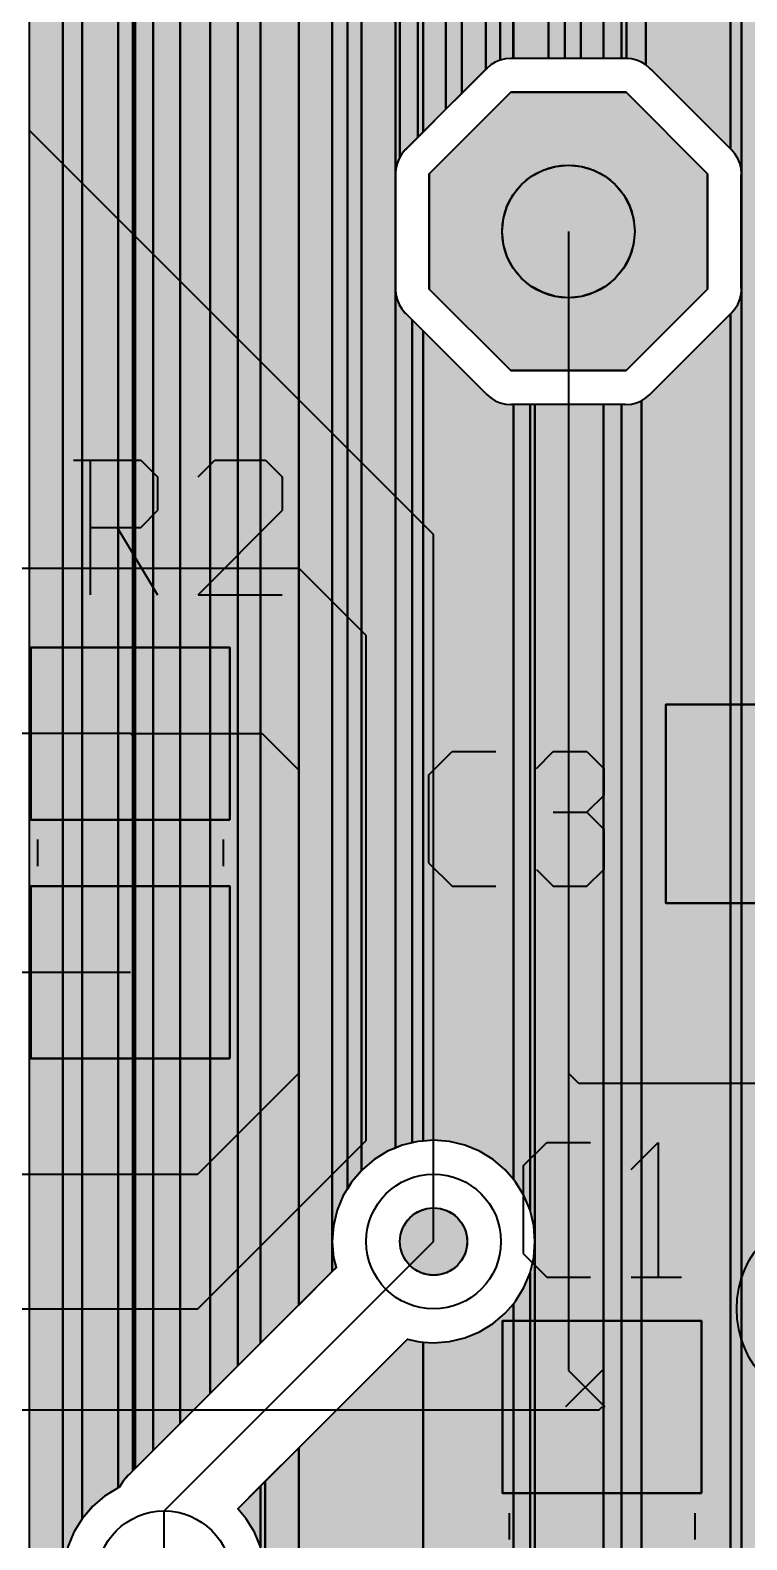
# Model space of a CAD drawing. Header units: millimetres. Extents: x 1.4 to 58.4, y 2.1 to 36.1.
# Drawn here: x 12.97 to 18.37, y 10.01 to 21.4 of the extents above; entities that cross this region are included whole.
import ezdxf

# ---------------------------------------------------------------- set-up
doc = ezdxf.new("R2010")
doc.units = ezdxf.units.MM
for name, color, linetype in [('bottom_copper', 7, 'Continuous'), ('drill_plated', 7, 'Continuous'), ('top_copper', 7, 'Continuous'), ('top_silk', 7, 'Continuous')]:
    doc.layers.add(name, color=color, linetype=linetype)

# ---------------------------------------------------------------- blocks, each defined once
blk = doc.blocks.new('Block17461')
at = {"layer": 'bottom_copper', "lineweight": 40}
for points in [[(0.185, 18.147), (0.151, 18.168), (0.114, 18.183), (0.075, 18.193), (0.039, 18.195), (0.039, 32.385), (0.185, 32.385), (0.185, 18.147)], [(0.823, 17.513), (0.222, 18.114), (0.215, 18.121), (0.185, 18.147), (0.185, 32.385), (0.823, 32.385), (0.823, 17.513)], [(0.905, 17.326), (0.902, 17.366), (0.893, 17.405), (0.877, 17.442), (0.856, 17.476), (0.83, 17.506), (0.823, 17.513), (0.823, 32.385), (0.905, 32.385), (0.905, 17.326)], [(1.884, 0), (0.905, 0), (0.905, 32.385), (1.884, 32.385), (1.884, 0)], [(0.039, 18.195), (0.035, 18.196), (0.025, 18.195), (0, 18.195), (0, 28.413), (0.031, 28.544), (0.039, 28.678), (0.039, 18.195)], [(0, 18.195), (-0.135, 18.195), (-0.135, 28.178), (-0.126, 28.169), (-0.122, 28.174), (-0.051, 28.289), (0, 28.413), (0, 18.195)], [(0.905, 16.456), (0.904, 16.466), (0.904, 17.316), (0.905, 17.326), (0.905, 16.456)], [(0.905, 0), (0.823, 0), (0.823, 16.269), (0.83, 16.276), (0.856, 16.306), (0.877, 16.34), (0.893, 16.377), (0.902, 16.416), (0.905, 16.456), (0.905, 0)], [(0.823, 0), (0.151, 0), (0.151, 15.614), (0.185, 15.635), (0.215, 15.661), (0.222, 15.668), (0.823, 16.269), (0.823, 0)], [(0.151, 0), (0, 0), (0, 15.587), (0.025, 15.587), (0.035, 15.586), (0.075, 15.589), (0.114, 15.599), (0.151, 15.614), (0.151, 0)], [(0, 0), (-0.135, 0), (-0.135, 15.587), (0, 15.587), (0, 0)]]:
    blk.add_hatch(color=7, dxfattribs=at).paths.add_polyline_path(points, flags=0)
at = {"layer": 'bottom_copper', "color": 7, "lineweight": 40}
for points in [[(0.185, 18.147), (0.151, 18.168), (0.114, 18.183), (0.075, 18.193), (0.039, 18.195), (0.039, 32.385), (0.185, 32.385), (0.185, 18.147)], [(0.823, 17.513), (0.222, 18.114), (0.215, 18.121), (0.185, 18.147), (0.185, 32.385), (0.823, 32.385), (0.823, 17.513)], [(0.905, 17.326), (0.902, 17.366), (0.893, 17.405), (0.877, 17.442), (0.856, 17.476), (0.83, 17.506), (0.823, 17.513), (0.823, 32.385), (0.905, 32.385), (0.905, 17.326)], [(1.884, 0), (0.905, 0), (0.905, 32.385), (1.884, 32.385), (1.884, 0)], [(0.039, 18.195), (0.035, 18.196), (0.025, 18.195), (0, 18.195), (0, 28.413), (0.031, 28.544), (0.039, 28.678), (0.039, 18.195)], [(0, 18.195), (-0.135, 18.195), (-0.135, 28.178), (-0.126, 28.169), (-0.122, 28.174), (-0.051, 28.289), (0, 28.413), (0, 18.195)], [(0.905, 16.456), (0.904, 16.466), (0.904, 17.316), (0.905, 17.326), (0.905, 16.456)], [(0.905, 0), (0.823, 0), (0.823, 16.269), (0.83, 16.276), (0.856, 16.306), (0.877, 16.34), (0.893, 16.377), (0.902, 16.416), (0.905, 16.456), (0.905, 0)], [(0.823, 0), (0.151, 0), (0.151, 15.614), (0.185, 15.635), (0.215, 15.661), (0.222, 15.668), (0.823, 16.269), (0.823, 0)], [(0.151, 0), (0, 0), (0, 15.587), (0.025, 15.587), (0.035, 15.586), (0.075, 15.589), (0.114, 15.599), (0.151, 15.614), (0.151, 0)], [(0, 0), (-0.135, 0), (-0.135, 15.587), (0, 15.587), (0, 0)]]:
    blk.add_lwpolyline(points, close=True, dxfattribs=at)
blk = doc.blocks.new('Block17714')
at = {"layer": 'bottom_copper', "lineweight": 40}
for points in [[(0, 9.5072), (-0.0459, 9.618), (-0.1085, 9.7203), (-0.1252, 9.7398), (-0.1252, 15.587), (0, 15.587), (0, 9.5072)], [(0.0351, 9.271), (0.028, 9.3906), (0, 9.5072), (0, 15.587), (0.0351, 15.587), (0.0351, 9.271)], [(0.5536, 0), (0.0351, 0), (0.0351, 15.587), (0.5536, 15.587), (0.5536, 0)], [(0.0351, 0), (0, 0), (0, 9.0348), (0.028, 9.1514), (0.0351, 9.271), (0.0351, 0)], [(0, 0), (-0.1252, 0), (-0.1252, 8.8022), (-0.1085, 8.8217), (-0.0459, 8.924), (0, 9.0348), (0, 0)]]:
    blk.add_hatch(color=7, dxfattribs=at).paths.add_polyline_path(points, flags=0)
at = {"layer": 'bottom_copper', "color": 7, "lineweight": 40}
for points in [[(0, 9.5072), (-0.0459, 9.618), (-0.1085, 9.7203), (-0.1252, 9.7398), (-0.1252, 15.587), (0, 15.587), (0, 9.5072)], [(0.0351, 9.271), (0.028, 9.3906), (0, 9.5072), (0, 15.587), (0.0351, 15.587), (0.0351, 9.271)], [(0.5536, 0), (0.0351, 0), (0.0351, 15.587), (0.5536, 15.587), (0.5536, 0)], [(0.0351, 0), (0, 0), (0, 9.0348), (0.028, 9.1514), (0.0351, 9.271), (0.0351, 0)], [(0, 0), (-0.1252, 0), (-0.1252, 8.8022), (-0.1085, 8.8217), (-0.0459, 8.924), (0, 9.0348), (0, 0)]]:
    blk.add_lwpolyline(points, close=True, dxfattribs=at)
blk = doc.blocks.new('Block17912')
at = {"layer": 'bottom_copper', "lineweight": 40}
for points in [[(0.414, 0), (0.244, 0), (0.244, 10.154), (0.414, 9.983), (0.414, 0)], [(0.244, 0), (0.124, 0), (0.124, 9.72), (0.239, 9.79), (0.244, 9.794), (0.244, 0)], [(0.124, 0), (0, 0), (0, 9.668), (0.124, 9.72), (0.124, 0)], [(0, 0), (-0.265, 0), (-0.265, 9.627), (-0.131, 9.637), (0, 9.668), (0, 0)]]:
    blk.add_hatch(color=7, dxfattribs=at).paths.add_polyline_path(points, flags=0)
at = {"layer": 'bottom_copper', "color": 7, "lineweight": 40}
for points in [[(0.414, 0), (0.244, 0), (0.244, 10.154), (0.414, 9.983), (0.414, 0)], [(0.244, 0), (0.124, 0), (0.124, 9.72), (0.239, 9.79), (0.244, 9.794), (0.244, 0)], [(0.124, 0), (0, 0), (0, 9.668), (0.124, 9.72), (0.124, 0)], [(0, 0), (-0.265, 0), (-0.265, 9.627), (-0.131, 9.637), (0, 9.668), (0, 0)]]:
    blk.add_lwpolyline(points, close=True, dxfattribs=at)
blk = doc.blocks.new('Block18359')
at = {"layer": 'bottom_copper', "lineweight": 40}
for points in [[(0, 0), (-0.172, -0.172), (-0.172, 10.365), (0, 10.536), (0, 0)], [(0.12, 0.12), (0, 0), (0, 10.177), (0.005, 10.173), (0.12, 10.102), (0.12, 0.12)], [(0.301, 0.301), (0.12, 0.12), (0.12, 10.102), (0.244, 10.051), (0.301, 10.037), (0.301, 0.301)], [(0.409, 0.371), (0.372, 0.356), (0.338, 0.335), (0.308, 0.309), (0.301, 0.301), (0.301, 10.037), (0.374, 10.02), (0.409, 10.017), (0.409, 0.371)], [(0.508, 0.383), (0.498, 0.383), (0.488, 0.383), (0.448, 0.38), (0.409, 0.371), (0.409, 10.017), (0.508, 10.009), (0.508, 0.383)]]:
    blk.add_hatch(color=7, dxfattribs=at).paths.add_polyline_path(points, flags=0)
at = {"layer": 'bottom_copper', "color": 7, "lineweight": 40}
for points in [[(0, 0), (-0.172, -0.172), (-0.172, 10.365), (0, 10.536), (0, 0)], [(0.12, 0.12), (0, 0), (0, 10.177), (0.005, 10.173), (0.12, 10.102), (0.12, 0.12)], [(0.301, 0.301), (0.12, 0.12), (0.12, 10.102), (0.244, 10.051), (0.301, 10.037), (0.301, 0.301)], [(0.409, 0.371), (0.372, 0.356), (0.338, 0.335), (0.308, 0.309), (0.301, 0.301), (0.301, 10.037), (0.374, 10.02), (0.409, 10.017), (0.409, 0.371)], [(0.508, 0.383), (0.498, 0.383), (0.488, 0.383), (0.448, 0.38), (0.409, 0.371), (0.409, 10.017), (0.508, 10.009), (0.508, 0.383)]]:
    blk.add_lwpolyline(points, close=True, dxfattribs=at)
blk = doc.blocks.new('Block18791')
at = {"layer": 'bottom_copper', "lineweight": 40}
for points in [[(0.476, 0.931), (0.417, 0.907), (0.315, 0.844), (0.224, 0.766), (0.219, 0.76), (0.219, 23.34), (0.476, 23.34), (0.476, 0.931)], [(0.51, 8.407), (0.503, 8.396), (0.488, 8.359), (0.479, 8.32), (0.476, 8.28), (0.476, 23.34), (0.51, 23.34), (0.51, 8.407)], [(0.645, 8.554), (0.558, 8.467), (0.55, 8.461), (0.524, 8.43), (0.51, 8.407), (0.51, 19.632), (0.521, 19.498), (0.552, 19.368), (0.603, 19.244), (0.645, 19.176), (0.645, 8.554)], [(0.686, 8.595), (0.645, 8.554), (0.645, 19.176), (0.674, 19.129), (0.678, 19.124), (0.686, 19.132), (0.686, 8.595)], [(0.219, 0.76), (0.146, 0.675), (0.114, 0.622), (0.114, 18.827), (0.144, 18.853), (0.17, 18.883), (0.191, 18.917), (0.206, 18.954), (0.216, 18.993), (0.219, 19.033), (0.219, 0.76)], [(0.114, 0.622), (0.083, 0.573), (0.037, 0.462), (0.01, 0.345), (0, 0.226), (0, 18.781), (0.004, 18.781), (0.043, 18.79), (0.08, 18.806), (0.114, 18.827), (0.114, 0.622)], [(0, 0), (-0.253, -0.253), (-0.253, 18.779), (-0.046, 18.779), (-0.036, 18.778), (0, 18.781), (0, 0)], [(0.476, 7.421), (0.476, 7.411), (0.476, 8.28), (0.476, 8.271), (0.476, 7.421)], [(0.603, 0.971), (0.528, 0.953), (0.476, 0.931), (0.476, 7.411), (0.479, 7.371), (0.488, 7.332), (0.503, 7.295), (0.524, 7.261), (0.55, 7.23), (0.558, 7.224), (0.603, 7.178), (0.603, 0.971)], [(0.686, 0.984), (0.645, 0.98), (0.603, 0.971), (0.603, 7.178), (0.686, 7.096), (0.686, 0.984)], [(0, 0), (0, 0.226), (0.01, 0.106), (0.028, 0.028), (0, 0)]]:
    blk.add_hatch(color=7, dxfattribs=at).paths.add_polyline_path(points, flags=0)
at = {"layer": 'bottom_copper', "color": 7, "lineweight": 40}
for points in [[(0.476, 0.931), (0.417, 0.907), (0.315, 0.844), (0.224, 0.766), (0.219, 0.76), (0.219, 23.34), (0.476, 23.34), (0.476, 0.931)], [(0.51, 8.407), (0.503, 8.396), (0.488, 8.359), (0.479, 8.32), (0.476, 8.28), (0.476, 23.34), (0.51, 23.34), (0.51, 8.407)], [(0.645, 8.554), (0.558, 8.467), (0.55, 8.461), (0.524, 8.43), (0.51, 8.407), (0.51, 19.632), (0.521, 19.498), (0.552, 19.368), (0.603, 19.244), (0.645, 19.176), (0.645, 8.554)], [(0.686, 8.595), (0.645, 8.554), (0.645, 19.176), (0.674, 19.129), (0.678, 19.124), (0.686, 19.132), (0.686, 8.595)], [(0.219, 0.76), (0.146, 0.675), (0.114, 0.622), (0.114, 18.827), (0.144, 18.853), (0.17, 18.883), (0.191, 18.917), (0.206, 18.954), (0.216, 18.993), (0.219, 19.033), (0.219, 0.76)], [(0.114, 0.622), (0.083, 0.573), (0.037, 0.462), (0.01, 0.345), (0, 0.226), (0, 18.781), (0.004, 18.781), (0.043, 18.79), (0.08, 18.806), (0.114, 18.827), (0.114, 0.622)], [(0, 0), (-0.253, -0.253), (-0.253, 18.779), (-0.046, 18.779), (-0.036, 18.778), (0, 18.781), (0, 0)], [(0.476, 7.421), (0.476, 7.411), (0.476, 8.28), (0.476, 8.271), (0.476, 7.421)], [(0.603, 0.971), (0.528, 0.953), (0.476, 0.931), (0.476, 7.411), (0.479, 7.371), (0.488, 7.332), (0.503, 7.295), (0.524, 7.261), (0.55, 7.23), (0.558, 7.224), (0.603, 7.178), (0.603, 0.971)], [(0.686, 0.984), (0.645, 0.98), (0.603, 0.971), (0.603, 7.178), (0.686, 7.096), (0.686, 0.984)], [(0, 0), (0, 0.226), (0.01, 0.106), (0.028, 0.028), (0, 0)]]:
    blk.add_lwpolyline(points, close=True, dxfattribs=at)
blk = doc.blocks.new('Block19541')
at = {"layer": 'bottom_copper', "lineweight": 40}
for points in [[(0.894, 0), (0.6424, 0), (0.6424, 32.385), (0.894, 32.385), (0.894, 0)], [(1.04, 7.1803), (0.9774, 7.078), (0.9315, 6.9672), (0.9035, 6.8506), (0.894, 6.731), (0.894, 32.385), (1.04, 32.385), (1.04, 7.1803)], [(1.3114, 7.412), (1.2091, 7.3494), (1.1179, 7.2715), (1.04, 7.1803), (1.04, 32.385), (1.3114, 32.385), (1.3114, 7.412)], [(1.4222, 7.5416), (1.3996, 7.519), (1.3882, 7.5092), (1.3492, 7.4636), (1.3197, 7.4155), (1.3114, 7.412), (1.3114, 32.385), (1.4222, 32.385), (1.4222, 7.5416)], [(1.4363, 7.5557), (1.4222, 7.5416), (1.4222, 32.385), (1.4363, 32.385), (1.4363, 7.5557)], [(1.4395, 7.5589), (1.4363, 7.5557), (1.4363, 28.0782), (1.4395, 28.0384), (1.4395, 7.5589)], [(1.5754, 7.6948), (1.4395, 7.5589), (1.4395, 28.0383), (1.4488, 27.9994), (1.4641, 27.9625), (1.485, 27.9284), (1.5109, 27.898), (1.5413, 27.872), (1.5754, 27.8511), (1.5754, 7.6948)], [(1.778, 7.8974), (1.5754, 7.6948), (1.5754, 27.8511), (1.6124, 27.8358), (1.6512, 27.8265), (1.6911, 27.8234), (1.7011, 27.8242), (1.778, 27.8242), (1.778, 7.8974)], [(2.0054, 8.1248), (1.778, 7.8974), (1.778, 27.8242), (2.0054, 27.8242), (2.0054, 8.1248)], [(2.2131, 8.3325), (2.0054, 8.1248), (2.0054, 27.8242), (2.2131, 27.8242), (2.2131, 8.3325)], [(2.3853, 8.5047), (2.2131, 8.3325), (2.2131, 27.8242), (2.3853, 27.8242), (2.3853, 8.5047)], [(2.6732, 8.7926), (2.3853, 8.5047), (2.3853, 27.8242), (2.6732, 27.8242), (2.6732, 8.7926)], [(2.6732, 0), (2.4204, 0), (2.4204, 7.4622), (2.6732, 7.715), (2.6732, 0)], [(2.3853, 6.9672), (2.3394, 7.078), (2.2768, 7.1803), (2.2131, 7.2549), (2.3853, 7.4271), (2.3853, 6.9672)], [(2.4204, 6.731), (2.4133, 6.8506), (2.3853, 6.9672), (2.3853, 7.4271), (2.4204, 7.4622), (2.4204, 6.731)]]:
    blk.add_hatch(color=7, dxfattribs=at).paths.add_polyline_path(points, flags=0)
at = {"layer": 'bottom_copper', "color": 7, "lineweight": 40}
for points in [[(0.894, 0), (0.6424, 0), (0.6424, 32.385), (0.894, 32.385), (0.894, 0)], [(1.04, 7.1803), (0.9774, 7.078), (0.9315, 6.9672), (0.9035, 6.8506), (0.894, 6.731), (0.894, 32.385), (1.04, 32.385), (1.04, 7.1803)], [(1.3114, 7.412), (1.2091, 7.3494), (1.1179, 7.2715), (1.04, 7.1803), (1.04, 32.385), (1.3114, 32.385), (1.3114, 7.412)], [(1.4222, 7.5416), (1.3996, 7.519), (1.3882, 7.5092), (1.3492, 7.4636), (1.3197, 7.4155), (1.3114, 7.412), (1.3114, 32.385), (1.4222, 32.385), (1.4222, 7.5416)], [(1.4363, 7.5557), (1.4222, 7.5416), (1.4222, 32.385), (1.4363, 32.385), (1.4363, 7.5557)], [(1.4395, 7.5589), (1.4363, 7.5557), (1.4363, 28.0782), (1.4395, 28.0384), (1.4395, 7.5589)], [(1.5754, 7.6948), (1.4395, 7.5589), (1.4395, 28.0383), (1.4488, 27.9994), (1.4641, 27.9625), (1.485, 27.9284), (1.5109, 27.898), (1.5413, 27.872), (1.5754, 27.8511), (1.5754, 7.6948)], [(1.778, 7.8974), (1.5754, 7.6948), (1.5754, 27.8511), (1.6124, 27.8358), (1.6512, 27.8265), (1.6911, 27.8234), (1.7011, 27.8242), (1.778, 27.8242), (1.778, 7.8974)], [(2.0054, 8.1248), (1.778, 7.8974), (1.778, 27.8242), (2.0054, 27.8242), (2.0054, 8.1248)], [(2.2131, 8.3325), (2.0054, 8.1248), (2.0054, 27.8242), (2.2131, 27.8242), (2.2131, 8.3325)], [(2.3853, 8.5047), (2.2131, 8.3325), (2.2131, 27.8242), (2.3853, 27.8242), (2.3853, 8.5047)], [(2.6732, 8.7926), (2.3853, 8.5047), (2.3853, 27.8242), (2.6732, 27.8242), (2.6732, 8.7926)], [(2.6732, 0), (2.4204, 0), (2.4204, 7.4622), (2.6732, 7.715), (2.6732, 0)], [(2.3853, 6.9672), (2.3394, 7.078), (2.2768, 7.1803), (2.2131, 7.2549), (2.3853, 7.4271), (2.3853, 6.9672)], [(2.4204, 6.731), (2.4133, 6.8506), (2.3853, 6.9672), (2.3853, 7.4271), (2.4204, 7.4622), (2.4204, 6.731)]]:
    blk.add_lwpolyline(points, close=True, dxfattribs=at)

msp = doc.modelspace()

# ---------------------------------------------------------------- hatches: boundary and pattern name
at = {"layer": 'bottom_copper', "lineweight": 40}
for points in [[(18.076, 19.444), (17.461, 18.829), (16.591, 18.829), (15.976, 19.444), (15.976, 20.314), (16.591, 20.929), (17.461, 20.929), (18.076, 20.314), (18.076, 19.444)], [(17.516, 19.781), (17.488, 19.688), (17.442, 19.601), (17.38, 19.525), (17.304, 19.463), (17.217, 19.417), (17.124, 19.389), (17.026, 19.379), (16.928, 19.389), (16.835, 19.417), (16.748, 19.463), (16.672, 19.525), (16.61, 19.601), (16.564, 19.688), (16.536, 19.781), (16.526, 19.879), (16.536, 19.977), (16.564, 20.07), (16.61, 20.157), (16.672, 20.233), (16.748, 20.295), (16.835, 20.341), (16.928, 20.369), (17.026, 20.379), (17.124, 20.369), (17.217, 20.341), (17.304, 20.295), (17.38, 20.233), (17.442, 20.157), (17.488, 20.07), (17.516, 19.977), (17.526, 19.879), (17.516, 19.781)], [(16.612, 12.728), (16.55, 12.8), (16.459, 12.877), (16.357, 12.94), (16.246, 12.986), (16.13, 13.014), (16.01, 13.023), (15.931, 13.017), (15.931, 19.129), (16.404, 18.656), (16.411, 18.649), (16.441, 18.623), (16.475, 18.602), (16.512, 18.587), (16.551, 18.577), (16.591, 18.574), (16.601, 18.575), (16.612, 18.575), (16.612, 12.728)], [(16.259, 12.209), (16.245, 12.162), (16.221, 12.118), (16.19, 12.079), (16.151, 12.048), (16.107, 12.024), (16.06, 12.01), (16.01, 12.005), (15.96, 12.01), (15.913, 12.024), (15.869, 12.048), (15.83, 12.079), (15.799, 12.118), (15.775, 12.162), (15.761, 12.209), (15.756, 12.259), (15.761, 12.309), (15.775, 12.356), (15.799, 12.4), (15.83, 12.439), (15.869, 12.47), (15.913, 12.494), (15.96, 12.508), (16.01, 12.513), (16.06, 12.508), (16.107, 12.494), (16.151, 12.47), (16.19, 12.439), (16.221, 12.4), (16.245, 12.356), (16.259, 12.309), (16.264, 12.259), (16.259, 12.209)], [(16.612, 2.988), (15.931, 2.988), (15.931, 11.501), (16.01, 11.495), (16.13, 11.504), (16.246, 11.532), (16.357, 11.578), (16.459, 11.641), (16.55, 11.719), (16.612, 11.79), (16.612, 2.988)], [(15.931, 2.988), (14.993, 2.988), (14.993, 10.703), (15.813, 11.523), (15.89, 11.504), (15.931, 11.501), (15.931, 2.988)]]:
    msp.add_hatch(color=7, dxfattribs=at).paths.add_polyline_path(points, flags=0)
at = {"layer": 'drill_plated', "lineweight": 40}
for points in [[(17.516, 19.781), (17.488, 19.688), (17.442, 19.601), (17.38, 19.525), (17.304, 19.463), (17.217, 19.417), (17.124, 19.389), (17.026, 19.379), (16.928, 19.389), (16.835, 19.417), (16.748, 19.463), (16.672, 19.525), (16.61, 19.601), (16.564, 19.688), (16.536, 19.781), (16.526, 19.879), (16.536, 19.977), (16.564, 20.07), (16.61, 20.157), (16.672, 20.233), (16.748, 20.295), (16.835, 20.341), (16.928, 20.369), (17.026, 20.379), (17.124, 20.369), (17.217, 20.341), (17.304, 20.295), (17.38, 20.233), (17.442, 20.157), (17.488, 20.07), (17.516, 19.977), (17.526, 19.879), (17.516, 19.781)], [(16.259, 12.209), (16.245, 12.162), (16.221, 12.118), (16.19, 12.079), (16.151, 12.048), (16.107, 12.024), (16.06, 12.01), (16.01, 12.005), (15.96, 12.01), (15.913, 12.024), (15.869, 12.048), (15.83, 12.079), (15.799, 12.118), (15.775, 12.162), (15.761, 12.209), (15.756, 12.259), (15.761, 12.309), (15.775, 12.356), (15.799, 12.4), (15.83, 12.439), (15.869, 12.47), (15.913, 12.494), (15.96, 12.508), (16.01, 12.513), (16.06, 12.508), (16.107, 12.494), (16.151, 12.47), (16.19, 12.439), (16.221, 12.4), (16.245, 12.356), (16.259, 12.309), (16.264, 12.259), (16.259, 12.209)]]:
    msp.add_hatch(color=7, dxfattribs=at).paths.add_polyline_path(points, flags=0)
at = {"layer": 'top_copper', "lineweight": 40}
for points in [[(18.076, 19.444), (17.461, 18.829), (16.591, 18.829), (15.976, 19.444), (15.976, 20.314), (16.591, 20.929), (17.461, 20.929), (18.076, 20.314), (18.076, 19.444)], [(17.516, 19.781), (17.488, 19.688), (17.442, 19.601), (17.38, 19.525), (17.304, 19.463), (17.217, 19.417), (17.124, 19.389), (17.026, 19.379), (16.928, 19.389), (16.835, 19.417), (16.748, 19.463), (16.672, 19.525), (16.61, 19.601), (16.564, 19.688), (16.536, 19.781), (16.526, 19.879), (16.536, 19.977), (16.564, 20.07), (16.61, 20.157), (16.672, 20.233), (16.748, 20.295), (16.835, 20.341), (16.928, 20.369), (17.026, 20.379), (17.124, 20.369), (17.217, 20.341), (17.304, 20.295), (17.38, 20.233), (17.442, 20.157), (17.488, 20.07), (17.516, 19.977), (17.526, 19.879), (17.516, 19.781)], [(14.474, 15.441), (12.974, 15.441), (12.974, 16.741), (14.474, 16.741), (14.474, 15.441)], [(19.062, 14.811), (17.762, 14.811), (17.762, 16.311), (19.062, 16.311), (19.062, 14.811)], [(14.474, 13.641), (12.974, 13.641), (12.974, 14.941), (14.474, 14.941), (14.474, 13.641)], [(16.259, 12.209), (16.245, 12.162), (16.221, 12.118), (16.19, 12.079), (16.151, 12.048), (16.107, 12.024), (16.06, 12.01), (16.01, 12.005), (15.96, 12.01), (15.913, 12.024), (15.869, 12.048), (15.83, 12.079), (15.799, 12.118), (15.775, 12.162), (15.761, 12.209), (15.756, 12.259), (15.761, 12.309), (15.775, 12.356), (15.799, 12.4), (15.83, 12.439), (15.869, 12.47), (15.913, 12.494), (15.96, 12.508), (16.01, 12.513), (16.06, 12.508), (16.107, 12.494), (16.151, 12.47), (16.19, 12.439), (16.221, 12.4), (16.245, 12.356), (16.259, 12.309), (16.264, 12.259), (16.259, 12.209)], [(18.03, 10.361), (16.53, 10.361), (16.53, 11.661), (18.03, 11.661), (18.03, 10.361)]]:
    msp.add_hatch(color=7, dxfattribs=at).paths.add_polyline_path(points, flags=0)

# ---------------------------------------------------------------- linework, layer by layer
at = {"layer": 'bottom_copper', "color": 7, "lineweight": 40}
for p, q in [((15.931, 20.629), (15.931, 31.165)), ((15.931, 31.165), (15.931, 20.629)), ((17.291, 21.183), (17.291, 31.166)), ((17.291, 31.166), (17.291, 21.183)), ((14.993, 11.781), (14.993, 30.812)), ((14.993, 30.812), (14.993, 11.781)), ((16.612, 21.183), (16.612, 30.809)), ((16.612, 30.809), (16.612, 21.183)), ((16.591, 21.184), (16.551, 21.181)), ((16.601, 21.183), (16.591, 21.184)), ((16.612, 21.183), (16.601, 21.183)), ((17.291, 21.183), (16.612, 21.183)), ((17.451, 21.183), (17.291, 21.183)), ((17.461, 21.184), (17.451, 21.183)), ((17.501, 21.181), (17.461, 21.184)), ((16.404, 21.102), (15.931, 20.629)), ((16.411, 21.109), (16.404, 21.102)), ((16.441, 21.135), (16.411, 21.109)), ((16.475, 21.156), (16.441, 21.135)), ((16.512, 21.171), (16.475, 21.156)), ((16.551, 21.181), (16.512, 21.171)), ((16.551, 21.181), (16.551, 21.181)), ((17.54, 21.171), (17.501, 21.181)), ((17.577, 21.156), (17.54, 21.171)), ((17.611, 21.135), (17.577, 21.156)), ((17.641, 21.109), (17.611, 21.135)), ((17.648, 21.102), (17.641, 21.109)), ((18.249, 20.501), (17.648, 21.102)), ((16.591, 20.929), (15.976, 20.314)), ((17.461, 20.929), (16.591, 20.929)), ((18.076, 20.314), (17.461, 20.929)), ((15.931, 20.629), (15.803, 20.501)), ((15.803, 20.501), (15.796, 20.494)), ((18.256, 20.494), (18.249, 20.501)), ((15.734, 20.393), (15.724, 20.354)), ((15.749, 20.43), (15.734, 20.393)), ((15.77, 20.464), (15.749, 20.43)), ((15.796, 20.494), (15.77, 20.464)), ((18.282, 20.464), (18.256, 20.494)), ((18.303, 20.43), (18.282, 20.464)), ((18.318, 20.393), (18.303, 20.43)), ((18.328, 20.354), (18.318, 20.393)), ((15.724, 20.354), (15.721, 20.314)), ((15.721, 20.314), (15.722, 20.304)), ((15.722, 20.304), (15.722, 19.454)), ((15.976, 20.314), (15.976, 19.444)), ((18.076, 19.444), (18.076, 20.314)), ((18.331, 20.314), (18.328, 20.354)), ((18.328, 20.354), (18.328, 20.354)), ((18.33, 20.304), (18.331, 20.314)), ((18.33, 19.454), (18.33, 20.304)), ((15.722, 19.454), (15.721, 19.444)), ((15.721, 19.444), (15.724, 19.404)), ((15.724, 19.404), (15.724, 19.404)), ((15.724, 19.404), (15.734, 19.365)), ((15.734, 19.365), (15.749, 19.328)), ((15.976, 19.444), (16.591, 18.829)), ((17.461, 18.829), (18.076, 19.444)), ((18.303, 19.328), (18.318, 19.365)), ((18.318, 19.365), (18.328, 19.404)), ((18.328, 19.404), (18.331, 19.444)), ((18.331, 19.444), (18.33, 19.454)), ((15.749, 19.328), (15.77, 19.294)), ((15.77, 19.294), (15.796, 19.264)), ((15.796, 19.264), (15.803, 19.257)), ((15.803, 19.257), (15.931, 19.129)), ((17.648, 18.656), (18.249, 19.257)), ((18.249, 19.257), (18.256, 19.264)), ((18.256, 19.264), (18.282, 19.294)), ((18.282, 19.294), (18.303, 19.328)), ((15.931, 13.017), (15.931, 19.129)), ((15.931, 19.129), (16.404, 18.656)), ((15.931, 19.129), (15.931, 13.017)), ((16.591, 18.829), (17.461, 18.829)), ((16.404, 18.656), (16.411, 18.649)), ((16.411, 18.649), (16.441, 18.623)), ((16.441, 18.623), (16.475, 18.602)), ((16.475, 18.602), (16.512, 18.587)), ((16.512, 18.587), (16.551, 18.577)), ((16.551, 18.577), (16.591, 18.574)), ((16.591, 18.574), (16.601, 18.575)), ((16.601, 18.575), (16.612, 18.575)), ((16.612, 12.728), (16.612, 18.575)), ((16.612, 18.575), (17.291, 18.575)), ((16.612, 18.575), (16.612, 12.728)), ((17.291, 2.988), (17.291, 18.575)), ((17.291, 18.575), (17.451, 18.575)), ((17.291, 18.575), (17.291, 2.988)), ((17.451, 18.575), (17.461, 18.574)), ((17.461, 18.574), (17.501, 18.577)), ((17.501, 18.577), (17.54, 18.587)), ((17.501, 18.577), (17.501, 18.577)), ((17.54, 18.587), (17.577, 18.602)), ((17.577, 18.602), (17.611, 18.623)), ((17.611, 18.623), (17.641, 18.649)), ((17.641, 18.649), (17.648, 18.656)), ((15.774, 12.986), (15.663, 12.94)), ((15.89, 13.014), (15.774, 12.986)), ((15.931, 13.017), (15.89, 13.014)), ((16.01, 13.023), (15.931, 13.017)), ((16.13, 13.014), (16.01, 13.023)), ((16.246, 12.986), (16.13, 13.014)), ((16.357, 12.94), (16.246, 12.986)), ((15.561, 12.877), (15.47, 12.8)), ((15.663, 12.94), (15.561, 12.877)), ((16.459, 12.877), (16.357, 12.94)), ((16.55, 12.8), (16.459, 12.877)), ((15.47, 12.8), (15.392, 12.708)), ((16.612, 12.728), (16.55, 12.8)), ((15.392, 12.708), (15.329, 12.606)), ((16.628, 12.708), (16.612, 12.728)), ((16.691, 12.606), (16.628, 12.708)), ((15.329, 12.606), (15.283, 12.495)), ((16.737, 12.495), (16.691, 12.606)), ((15.283, 12.495), (15.255, 12.379)), ((16.765, 12.379), (16.737, 12.495)), ((15.255, 12.379), (15.246, 12.259)), ((16.772, 12.259), (16.765, 12.379)), ((13.978, 10.227), (16.01, 12.259)), ((15.246, 12.259), (15.255, 12.139)), ((16.765, 12.139), (16.772, 12.259)), ((15.255, 12.139), (15.274, 12.062)), ((16.737, 12.023), (16.765, 12.139)), ((15.274, 12.062), (14.993, 11.781)), ((16.691, 11.912), (16.737, 12.023)), ((16.628, 11.81), (16.691, 11.912)), ((14.993, 11.781), (13.719, 10.507)), ((16.55, 11.719), (16.612, 11.79)), ((16.612, 11.79), (16.628, 11.81)), ((16.612, 2.988), (16.612, 11.79)), ((16.612, 11.79), (16.612, 2.988)), ((16.357, 11.578), (16.459, 11.641)), ((16.459, 11.641), (16.55, 11.719)), ((14.993, 10.703), (15.813, 11.523)), ((15.813, 11.523), (15.89, 11.504)), ((15.89, 11.504), (15.931, 11.501)), ((16.01, 11.495), (16.13, 11.504)), ((16.13, 11.504), (16.246, 11.532)), ((16.246, 11.532), (16.357, 11.578)), ((15.931, 2.988), (15.931, 11.501)), ((15.931, 11.501), (16.01, 11.495)), ((15.931, 11.501), (15.931, 2.988)), ((14.533, 10.243), (14.993, 10.703)), ((14.993, 2.988), (14.993, 10.703)), ((14.993, 10.703), (14.993, 2.988)), ((13.708, 10.497), (13.669, 10.452)), ((13.719, 10.507), (13.708, 10.497)), ((13.631, 10.4), (13.529, 10.337)), ((13.639, 10.403), (13.631, 10.4)), ((13.669, 10.452), (13.639, 10.403)), ((13.438, 10.259), (13.36, 10.168)), ((13.529, 10.337), (13.438, 10.259)), ((13.36, 10.168), (13.297, 10.066)), ((13.978, 9.719), (13.978, 10.227)), ((14.596, 10.168), (14.533, 10.243)), ((14.659, 10.066), (14.596, 10.168)), ((13.297, 10.066), (13.251, 9.955)), ((14.705, 9.955), (14.659, 10.066))]:
    msp.add_line(p, q, dxfattribs=at)
for points in [[(18.076, 19.444), (17.461, 18.829), (16.591, 18.829), (15.976, 19.444), (15.976, 20.314), (16.591, 20.929), (17.461, 20.929), (18.076, 20.314), (18.076, 19.444)], [(17.516, 19.781), (17.488, 19.688), (17.442, 19.601), (17.38, 19.525), (17.304, 19.463), (17.217, 19.417), (17.124, 19.389), (17.026, 19.379), (16.928, 19.389), (16.835, 19.417), (16.748, 19.463), (16.672, 19.525), (16.61, 19.601), (16.564, 19.688), (16.536, 19.781), (16.526, 19.879), (16.536, 19.977), (16.564, 20.07), (16.61, 20.157), (16.672, 20.233), (16.748, 20.295), (16.835, 20.341), (16.928, 20.369), (17.026, 20.379), (17.124, 20.369), (17.217, 20.341), (17.304, 20.295), (17.38, 20.233), (17.442, 20.157), (17.488, 20.07), (17.516, 19.977), (17.526, 19.879), (17.516, 19.781)], [(16.612, 12.728), (16.55, 12.8), (16.459, 12.877), (16.357, 12.94), (16.246, 12.986), (16.13, 13.014), (16.01, 13.023), (15.931, 13.017), (15.931, 19.129), (16.404, 18.656), (16.411, 18.649), (16.441, 18.623), (16.475, 18.602), (16.512, 18.587), (16.551, 18.577), (16.591, 18.574), (16.601, 18.575), (16.612, 18.575), (16.612, 12.728)], [(16.259, 12.209), (16.245, 12.162), (16.221, 12.118), (16.19, 12.079), (16.151, 12.048), (16.107, 12.024), (16.06, 12.01), (16.01, 12.005), (15.96, 12.01), (15.913, 12.024), (15.869, 12.048), (15.83, 12.079), (15.799, 12.118), (15.775, 12.162), (15.761, 12.209), (15.756, 12.259), (15.761, 12.309), (15.775, 12.356), (15.799, 12.4), (15.83, 12.439), (15.869, 12.47), (15.913, 12.494), (15.96, 12.508), (16.01, 12.513), (16.06, 12.508), (16.107, 12.494), (16.151, 12.47), (16.19, 12.439), (16.221, 12.4), (16.245, 12.356), (16.259, 12.309), (16.264, 12.259), (16.259, 12.209)], [(16.612, 2.988), (15.931, 2.988), (15.931, 11.501), (16.01, 11.495), (16.13, 11.504), (16.246, 11.532), (16.357, 11.578), (16.459, 11.641), (16.55, 11.719), (16.612, 11.79), (16.612, 2.988)], [(15.931, 2.988), (14.993, 2.988), (14.993, 10.703), (15.813, 11.523), (15.89, 11.504), (15.931, 11.501), (15.931, 2.988)]]:
    msp.add_lwpolyline(points, close=True, dxfattribs=at)
for centre, major_axis in [((17.026, 19.879), (0.5, 0)), ((16.01, 12.259), (0.508, 0)), ((16.01, 12.259), (0.254, 0)), ((19.058, 11.751), (0.762, 0)), ((13.978, 9.719), (0.508, 0))]:
    msp.add_ellipse(centre, major_axis=major_axis, ratio=1, dxfattribs=at)
at = {"layer": 'drill_plated', "color": 7, "lineweight": 40}
for points in [[(17.516, 19.781), (17.488, 19.688), (17.442, 19.601), (17.38, 19.525), (17.304, 19.463), (17.217, 19.417), (17.124, 19.389), (17.026, 19.379), (16.928, 19.389), (16.835, 19.417), (16.748, 19.463), (16.672, 19.525), (16.61, 19.601), (16.564, 19.688), (16.536, 19.781), (16.526, 19.879), (16.536, 19.977), (16.564, 20.07), (16.61, 20.157), (16.672, 20.233), (16.748, 20.295), (16.835, 20.341), (16.928, 20.369), (17.026, 20.379), (17.124, 20.369), (17.217, 20.341), (17.304, 20.295), (17.38, 20.233), (17.442, 20.157), (17.488, 20.07), (17.516, 19.977), (17.526, 19.879), (17.516, 19.781)], [(16.259, 12.209), (16.245, 12.162), (16.221, 12.118), (16.19, 12.079), (16.151, 12.048), (16.107, 12.024), (16.06, 12.01), (16.01, 12.005), (15.96, 12.01), (15.913, 12.024), (15.869, 12.048), (15.83, 12.079), (15.799, 12.118), (15.775, 12.162), (15.761, 12.209), (15.756, 12.259), (15.761, 12.309), (15.775, 12.356), (15.799, 12.4), (15.83, 12.439), (15.869, 12.47), (15.913, 12.494), (15.96, 12.508), (16.01, 12.513), (16.06, 12.508), (16.107, 12.494), (16.151, 12.47), (16.19, 12.439), (16.221, 12.4), (16.245, 12.356), (16.259, 12.309), (16.264, 12.259), (16.259, 12.209)]]:
    msp.add_lwpolyline(points, close=True, dxfattribs=at)
for centre, major_axis in [((17.026, 19.879), (0.5, 0)), ((16.01, 12.259), (0.254, 0))]:
    msp.add_ellipse(centre, major_axis=major_axis, ratio=1, dxfattribs=at)
at = {"layer": 'top_copper', "color": 7, "lineweight": 40}
for p, q in [((16.591, 20.929), (15.976, 20.314)), ((17.461, 20.929), (16.591, 20.929)), ((18.076, 20.314), (17.461, 20.929)), ((16.01, 17.593), (12.962, 20.641)), ((15.976, 20.314), (15.976, 19.444)), ((18.076, 19.444), (18.076, 20.314)), ((17.026, 19.879), (17.026, 11.287)), ((15.976, 19.444), (16.591, 18.829)), ((17.461, 18.829), (18.076, 19.444)), ((16.591, 18.829), (17.461, 18.829)), ((16.01, 12.259), (16.01, 17.593)), ((11.416, 17.339), (14.994, 17.339)), ((15.502, 16.831), (14.994, 17.339)), ((12.974, 16.741), (12.974, 15.441)), ((14.474, 16.741), (12.974, 16.741)), ((14.474, 15.441), (14.474, 16.741)), ((15.502, 13.021), (15.502, 16.831)), ((19.062, 16.311), (17.762, 16.311)), ((17.762, 16.311), (17.762, 14.811)), ((13.724, 16.091), (12.222, 16.091)), ((13.746, 16.069), (13.724, 16.091)), ((13.724, 16.091), (14.718, 16.091)), ((14.718, 16.091), (14.994, 15.815)), ((14.994, 15.815), (14.994, 13.529)), ((12.974, 15.441), (14.474, 15.441)), ((12.974, 14.941), (12.974, 13.641)), ((14.474, 14.941), (12.974, 14.941)), ((14.474, 13.641), (14.474, 14.941)), ((17.762, 14.811), (19.062, 14.811)), ((10.31, 14.291), (13.724, 14.291)), ((12.974, 13.641), (14.474, 13.641)), ((14.994, 13.529), (14.232, 12.767)), ((17.105, 13.45), (17.026, 13.529)), ((22.583, 13.45), (17.105, 13.45)), ((14.232, 11.751), (15.502, 13.021)), ((12.708, 12.767), (14.232, 12.767)), ((11.184, 11.751), (14.232, 11.751)), ((16.53, 11.661), (16.53, 10.361)), ((18.03, 11.661), (16.53, 11.661)), ((18.03, 10.361), (18.03, 11.661)), ((17.28, 11.287), (17.004, 11.011)), ((17.026, 11.287), (17.302, 11.011)), ((7.628, 10.989), (17.258, 10.989)), ((17.258, 10.989), (17.28, 11.011)), ((16.53, 10.361), (18.03, 10.361))]:
    msp.add_line(p, q, dxfattribs=at)
for points in [[(18.076, 19.444), (17.461, 18.829), (16.591, 18.829), (15.976, 19.444), (15.976, 20.314), (16.591, 20.929), (17.461, 20.929), (18.076, 20.314), (18.076, 19.444)], [(17.516, 19.781), (17.488, 19.688), (17.442, 19.601), (17.38, 19.525), (17.304, 19.463), (17.217, 19.417), (17.124, 19.389), (17.026, 19.379), (16.928, 19.389), (16.835, 19.417), (16.748, 19.463), (16.672, 19.525), (16.61, 19.601), (16.564, 19.688), (16.536, 19.781), (16.526, 19.879), (16.536, 19.977), (16.564, 20.07), (16.61, 20.157), (16.672, 20.233), (16.748, 20.295), (16.835, 20.341), (16.928, 20.369), (17.026, 20.379), (17.124, 20.369), (17.217, 20.341), (17.304, 20.295), (17.38, 20.233), (17.442, 20.157), (17.488, 20.07), (17.516, 19.977), (17.526, 19.879), (17.516, 19.781)], [(14.474, 15.441), (12.974, 15.441), (12.974, 16.741), (14.474, 16.741), (14.474, 15.441)], [(19.062, 14.811), (17.762, 14.811), (17.762, 16.311), (19.062, 16.311), (19.062, 14.811)], [(14.474, 13.641), (12.974, 13.641), (12.974, 14.941), (14.474, 14.941), (14.474, 13.641)], [(16.259, 12.209), (16.245, 12.162), (16.221, 12.118), (16.19, 12.079), (16.151, 12.048), (16.107, 12.024), (16.06, 12.01), (16.01, 12.005), (15.96, 12.01), (15.913, 12.024), (15.869, 12.048), (15.83, 12.079), (15.799, 12.118), (15.775, 12.162), (15.761, 12.209), (15.756, 12.259), (15.761, 12.309), (15.775, 12.356), (15.799, 12.4), (15.83, 12.439), (15.869, 12.47), (15.913, 12.494), (15.96, 12.508), (16.01, 12.513), (16.06, 12.508), (16.107, 12.494), (16.151, 12.47), (16.19, 12.439), (16.221, 12.4), (16.245, 12.356), (16.259, 12.309), (16.264, 12.259), (16.259, 12.209)], [(18.03, 10.361), (16.53, 10.361), (16.53, 11.661), (18.03, 11.661), (18.03, 10.361)]]:
    msp.add_lwpolyline(points, close=True, dxfattribs=at)
for centre, major_axis in [((17.026, 19.879), (0.5, 0)), ((16.01, 12.259), (0.508, 0)), ((16.01, 12.259), (0.254, 0)), ((19.058, 11.751), (0.762, 0)), ((13.978, 9.719), (0.508, 0))]:
    msp.add_ellipse(centre, major_axis=major_axis, ratio=1, dxfattribs=at)
at = {"layer": 'top_silk', "color": 7, "lineweight": 40}
for p, q in [((13.294, 18.154), (13.802, 18.154)), ((13.421, 18.154), (13.421, 17.138)), ((13.802, 18.154), (13.929, 18.027)), ((14.234, 18.027), (14.361, 18.154)), ((14.361, 18.154), (14.742, 18.154)), ((14.742, 18.154), (14.869, 18.027)), ((13.929, 18.027), (13.929, 17.773)), ((14.869, 18.027), (14.869, 17.773)), ((13.802, 17.646), (13.929, 17.773)), ((14.234, 17.138), (14.869, 17.773)), ((13.421, 17.646), (13.802, 17.646)), ((13.624, 17.646), (13.929, 17.138)), ((14.234, 17.138), (14.869, 17.138)), ((15.972, 15.777), (16.15, 15.955)), ((16.15, 15.955), (16.48, 15.955)), ((16.785, 15.828), (16.912, 15.955)), ((16.912, 15.955), (17.166, 15.955)), ((17.166, 15.955), (17.293, 15.828)), ((15.972, 15.777), (15.972, 15.117)), ((17.293, 15.828), (17.293, 15.624)), ((17.293, 15.624), (17.166, 15.498)), ((16.912, 15.498), (17.166, 15.498)), ((17.293, 15.37), (17.166, 15.498)), ((13.024, 15.291), (13.024, 15.091)), ((14.424, 15.291), (14.424, 15.091)), ((17.293, 15.37), (17.293, 15.066)), ((15.972, 15.117), (16.15, 14.939)), ((16.785, 15.066), (16.912, 14.939)), ((17.166, 14.939), (17.293, 15.066)), ((16.15, 14.939), (16.48, 14.939)), ((16.912, 14.939), (17.166, 14.939)), ((16.686, 12.829), (16.864, 13.007)), ((16.864, 13.007), (17.194, 13.007)), ((17.499, 12.803), (17.702, 13.007)), ((17.702, 13.007), (17.702, 11.991)), ((16.686, 12.829), (16.686, 12.168)), ((16.686, 12.168), (16.864, 11.991)), ((16.864, 11.991), (17.194, 11.991)), ((17.499, 11.991), (17.88, 11.991)), ((16.58, 10.211), (16.58, 10.011)), ((17.98, 10.211), (17.98, 10.011))]:
    msp.add_line(p, q, dxfattribs=at)

# ---------------------------------------------------------------- block references
at = {"layer": 'bottom_copper'}
for name, p in [('Block19541', (12.32, 2.988)), ('Block18791', (15.246, 12.033)), ('Block18359', (16.103, 20.8)), ('Block17912', (16.876, 21.183)), ('Block17461', (17.426, 2.988)), ('Block17714', (16.737, 2.988))]:
    msp.add_blockref(name, p, dxfattribs=at)

doc.saveas('drawing.dxf')
